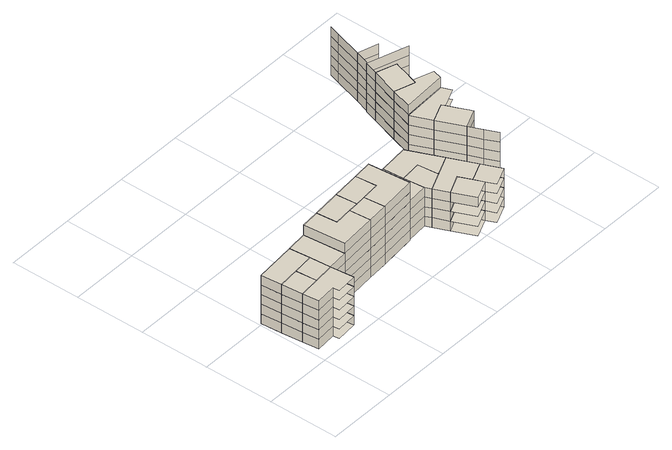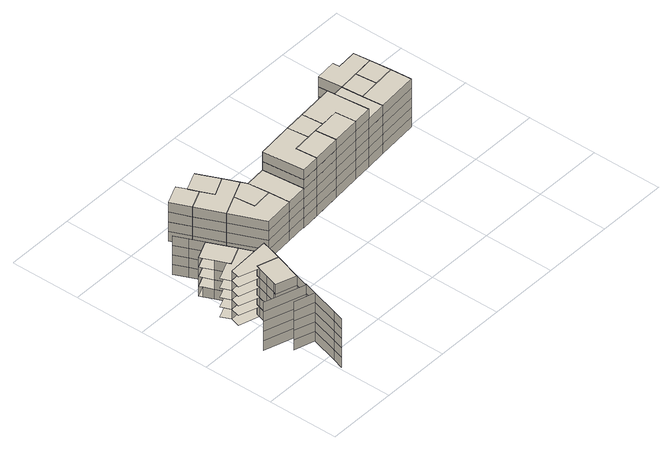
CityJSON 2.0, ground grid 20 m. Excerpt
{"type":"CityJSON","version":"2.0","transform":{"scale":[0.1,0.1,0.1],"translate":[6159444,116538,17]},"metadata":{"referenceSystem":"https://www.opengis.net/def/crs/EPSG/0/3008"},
"CityObjects":{
"building1":{"type":"Building","attributes":{"class":"planned building"},"geometry":[{"type":"MultiSurface","lod":"1","boundaries":[[[0,1,2,3]],[[1,4,5,2]],[[4,6,7,5]],[[6,8,9,7]],[[8,10,11,9]],[[12,13,1,0]],[[13,14,4,1]],[[14,15,6,4]],[[15,16,8,6]],[[16,17,10,8]],[[18,19,2,3]],[[19,20,5,2]],[[20,21,7,5]],[[21,22,9,7]],[[22,23,11,9]],[[24,25,13,12]],[[25,26,14,13]],[[26,27,15,14]],[[27,28,16,15]],[[28,29,17,16]],[[30,31,13,12]],[[31,32,14,13]],[[32,33,15,14]],[[33,34,16,15]],[[34,35,17,16]],[[0,1,36,37]],[[1,4,38,36]],[[4,6,39,38]],[[6,8,40,39]],[[8,10,41,40]],[[1,13,31,36]],[[4,14,32,38]],[[6,15,33,39]],[[8,16,34,40]],[[10,17,35,41]],[[30,12,0,37]],[[42,43,1,0]],[[43,44,4,1]],[[44,45,6,4]],[[45,46,8,6]],[[46,47,10,8]],[[42,0,3,18,48,49]],[[50,19,2,1,43,51]],[[52,20,5,4,44,53]],[[54,21,7,6,45,55]],[[56,22,9,8,46,57]],[[58,23,11,10,47,59]],[[30,31,36,37]],[[31,32,38,36]],[[32,33,39,38]],[[33,34,40,39]],[[34,35,41,40]],[[60,61,25,24]],[[61,62,26,25]],[[62,63,27,26]],[[63,64,28,27]],[[64,65,29,28]],[[66,67,60,24,12,30]],[[68,69,61,25,13,31]],[[70,71,62,26,14,32]],[[72,73,63,27,15,33]],[[74,75,64,28,16,34]],[[17,29,65,76,77,35]],[[66,68,31,30]],[[68,70,32,31]],[[70,72,33,32]],[[72,74,34,33]],[[74,77,35,34]],[[37,36,43,42]],[[36,38,44,43]],[[38,39,45,44]],[[39,40,46,45]],[[40,41,47,46]],[[36,31,68,69,43]],[[38,32,70,71,44]],[[39,33,72,73,45]],[[40,34,74,75,46]],[[41,35,77,76,47]],[[67,66,30,37,42]],[[67,69,68,66]],[[69,71,70,68]],[[71,73,72,70]],[[73,75,74,72]],[[75,76,77,74]],[[49,51,43,42]],[[51,53,44,43]],[[53,55,45,44]],[[55,57,46,45]],[[57,59,47,46]],[[67,69,43,42]],[[69,71,44,43]],[[71,73,45,44]],[[73,75,46,45]],[[75,76,47,46]],[[60,61,69,67]],[[61,62,71,69]],[[62,63,73,71]],[[63,64,75,73]],[[64,65,76,75]],[[78,79,60,67,42]],[[69,61,80,81,43]],[[71,62,82,83,44]],[[73,63,84,85,45]],[[75,64,86,87,46]],[[76,65,88,89,47]],[[42,43,81,78]],[[43,44,83,81]],[[44,45,85,83]],[[45,46,87,85]],[[46,47,89,87]],[[79,80,61,60]],[[80,82,62,61]],[[82,84,63,62]],[[84,86,64,63]],[[86,88,65,64]],[[90,91,92,93]],[[91,94,95,92]],[[94,96,97,95]],[[96,98,99,97]],[[98,100,101,99]],[[100,102,103,101]],[[78,81,80,79]],[[81,83,82,80]],[[83,85,84,82]],[[85,87,86,84]],[[87,89,88,86]],[[104,105,91,90]],[[105,106,94,91]],[[106,107,96,94]],[[107,108,98,96]],[[108,109,100,98]],[[109,110,102,100]],[[93,92,111,112]],[[92,95,113,111]],[[95,97,114,113]],[[97,99,115,114]],[[99,101,116,115]],[[101,103,117,116]],[[104,105,118,119]],[[105,106,120,118]],[[106,107,121,120]],[[107,108,122,121]],[[108,109,123,122]],[[109,110,124,123]],[[92,91,105,118,125,111]],[[95,94,106,120,126,113]],[[97,96,107,121,127,114]],[[99,98,108,122,128,115]],[[101,100,109,123,129,116]],[[103,102,110,124,130,117]],[[131,119,104,90,93,112]],[[131,125,118,119]],[[125,126,120,118]],[[126,127,121,120]],[[127,128,122,121]],[[128,129,123,122]],[[129,130,124,123]],[[132,133,105,104]],[[133,134,106,105]],[[134,135,107,106]],[[135,136,108,107]],[[136,137,109,108]],[[137,138,110,109]],[[131,125,111,112]],[[125,126,113,111]],[[126,127,114,113]],[[127,128,115,114]],[[128,129,116,115]],[[129,130,117,116]],[[139,132,104,119,131]],[[118,105,133,140,125]],[[120,106,134,141,126]],[[121,107,135,142,127]],[[122,108,136,143,128]],[[123,109,137,144,129]],[[124,110,138,145,130]],[[139,140,125,131]],[[140,141,126,125]],[[141,142,127,126]],[[142,143,128,127]],[[143,144,129,128]],[[144,145,130,129]],[[112,111,146,147]],[[111,113,148,146]],[[113,114,149,148]],[[114,115,150,149]],[[115,116,151,150]],[[116,117,152,151]],[[111,125,140,153,146]],[[113,126,141,154,148]],[[114,127,142,155,149]],[[115,128,143,156,150]],[[116,129,144,157,151]],[[117,130,145,158,152]],[[159,139,131,112,147]],[[132,133,140,139]],[[133,134,141,140]],[[134,135,142,141]],[[135,136,143,142]],[[136,137,144,143]],[[137,138,145,144]],[[159,153,140,139]],[[153,154,141,140]],[[154,155,142,141]],[[155,156,143,142]],[[156,157,144,143]],[[157,158,145,144]],[[159,153,146,147]],[[153,154,148,146]],[[154,155,149,148]],[[155,156,150,149]],[[156,157,151,150]],[[157,158,152,151]],[[159,160,161,132,139]],[[133,162,163,153,140]],[[134,164,165,154,141]],[[135,166,167,155,142]],[[136,168,169,156,143]],[[137,170,171,157,144]],[[138,172,173,158,145]],[[161,162,133,132]],[[162,164,134,133]],[[164,166,135,134]],[[166,168,136,135]],[[168,170,137,136]],[[170,172,138,137]],[[160,163,153,159]],[[163,165,154,153]],[[165,167,155,154]],[[167,169,156,155]],[[169,171,157,156]],[[171,173,158,157]],[[174,175,161,160,159,147]],[[176,177,162,163,153,146]],[[178,179,164,165,154,148]],[[180,181,166,167,155,149]],[[182,183,168,169,156,150]],[[184,185,170,171,157,151]],[[158,173,172,186,187,152]],[[147,146,176,174]],[[146,148,178,176]],[[148,149,180,178]],[[149,150,182,180]],[[150,151,184,182]],[[151,152,187,184]],[[161,162,163,160]],[[162,164,165,163]],[[164,166,167,165]],[[166,168,169,167]],[[168,170,171,169]],[[170,172,173,171]],[[175,177,162,161]],[[177,179,164,162]],[[179,181,166,164]],[[181,183,168,166]],[[183,185,170,168]],[[185,186,172,170]],[[188,189,190,191]],[[189,192,193,190]],[[192,194,195,193]],[[194,196,197,195]],[[174,176,177,175]],[[176,178,179,177]],[[178,180,181,179]],[[180,182,183,181]],[[182,184,185,183]],[[184,187,186,185]],[[191,190,198,199]],[[190,193,200,198]],[[193,195,201,200]],[[195,197,202,201]],[[203,204,189,188]],[[204,205,192,189]],[[205,206,194,192]],[[206,207,196,194]],[[208,203,188,191,199]],[[190,189,204,209,198]],[[193,192,205,210,200]],[[195,194,206,211,201]],[[197,196,207,212,202]],[[199,198,213,214]],[[198,200,215,213]],[[200,201,216,215]],[[201,202,217,216]],[[208,209,198,199]],[[209,210,200,198]],[[210,211,201,200]],[[211,212,202,201]],[[214,213,218,219]],[[213,215,220,218]],[[215,216,221,220]],[[216,217,222,221]],[[221,222,223,224]],[[203,204,209,208]],[[204,205,210,209]],[[205,206,211,210]],[[206,207,212,211]],[[214,225,226,227,208,199]],[[209,228,229,230,213,198]],[[210,231,232,233,215,200]],[[211,234,235,236,216,201]],[[212,237,238,239,217,202]],[[240,241,218,219]],[[241,242,220,218]],[[242,243,221,220]],[[243,244,222,221]],[[227,228,209,208]],[[228,231,210,209]],[[231,234,211,210]],[[234,237,212,211]],[[214,213,230,225]],[[213,215,233,230]],[[215,216,236,233]],[[216,217,239,236]],[[245,246,213,214]],[[246,247,215,213]],[[247,248,216,215]],[[248,249,217,216]],[[250,240,219,251,252]],[[253,218,241,254,255]],[[256,220,242,257,258]],[[224,221,243,259,260]],[[223,222,244,261,262]],[[263,264,204,203]],[[264,265,205,204]],[[265,266,206,205]],[[266,267,207,206]],[[227,226,225,245,263,203,208]],[[228,229,230,246,264,204,209]],[[231,232,233,247,265,205,210]],[[234,235,236,248,266,206,211]],[[207,267,249,239,238,237,212]],[[226,229,230,225]],[[229,232,233,230]],[[232,235,236,233]],[[235,238,239,236]],[[227,228,229,226]],[[228,231,232,229]],[[231,234,235,232]],[[234,237,238,235]],[[250,254,241,240]],[[254,257,242,241]],[[257,259,243,242]],[[259,261,244,243]],[[252,255,254,250]],[[255,258,257,254]],[[258,260,259,257]],[[260,262,261,259]],[[254,241,218,213,246,268]],[[257,242,220,215,247,269]],[[259,243,221,216,248,270]],[[261,244,222,217,249,271]],[[245,214,219,240,250,272]],[[272,268,254,250]],[[268,269,257,254]],[[269,270,259,257]],[[270,271,261,259]],[[225,230,246,245]],[[230,233,247,246]],[[233,236,248,247]],[[236,239,249,248]],[[273,274,255,254,268]],[[275,276,258,257,269]],[[277,278,260,259,270]],[[279,280,262,261,271]],[[250,252,281,282,272]],[[245,246,264,263]],[[246,247,265,264]],[[247,248,266,265]],[[248,249,267,266]],[[272,268,246,245]],[[268,269,247,246]],[[269,270,248,247]],[[270,271,249,248]],[[282,273,268,272]],[[273,275,269,268]],[[275,277,270,269]],[[277,279,271,270]],[[283,284,285,286]],[[284,287,288,285]],[[287,289,290,288]],[[289,291,292,290]],[[293,294,295,296]],[[294,297,298,295]],[[297,299,300,298]],[[299,301,302,300]],[[301,303,304,302]],[[286,285,305,306]],[[285,288,307,305]],[[288,290,308,307]],[[290,292,309,308]],[[306,305,310,311]],[[305,307,312,310]],[[307,308,313,312]],[[308,309,314,313]],[[311,310,315,316]],[[310,312,317,315]],[[312,313,318,317]],[[313,314,319,318]],[[320,321,285,286]],[[321,322,288,285]],[[322,323,290,288]],[[323,324,292,290]],[[325,326,305,306]],[[326,327,307,305]],[[327,328,308,307]],[[328,329,309,308]],[[330,331,284,283]],[[331,332,287,284]],[[332,333,289,287]],[[333,334,291,289]],[[335,336,294,293]],[[336,337,297,294]],[[337,338,299,297]],[[338,339,301,299]],[[339,340,303,301]],[[341,342,294,293]],[[342,343,297,294]],[[343,344,299,297]],[[344,345,301,299]],[[345,346,303,301]],[[347,348,320,286,306,325,349]],[[350,351,321,285,305,326,352]],[[353,354,322,288,307,327,355]],[[356,357,323,290,308,328,358]],[[329,309,292,324,359,360,361]],[[348,351,321,320]],[[351,354,322,321]],[[354,357,323,322]],[[357,359,324,323]],[[347,350,351,348]],[[350,353,354,351]],[[353,356,357,354]],[[356,360,359,357]],[[349,352,350,347]],[[296,295,362,363]],[[295,298,364,362]],[[298,300,365,364]],[[300,302,366,365]],[[302,304,367,366]],[[330,283,286,320,348,368]],[[351,321,285,284,331,369]],[[354,322,288,287,332,370]],[[357,323,290,289,333,371]],[[359,324,292,291,334,372]],[[373,374,342,341]],[[374,375,343,342]],[[375,376,344,343]],[[376,377,345,344]],[[377,378,346,345]],[[362,295,294,342,374,379]],[[364,298,297,343,375,380]],[[365,300,299,344,376,381]],[[366,302,301,345,377,382]],[[367,304,303,346,378,383]],[[373,341,293,296,363,384]],[[385,386,336,335]],[[386,387,337,336]],[[387,388,338,337]],[[388,389,339,338]],[[389,390,340,339]],[[391,392,393,335,293,341,373]],[[342,294,336,394,395,396,374]],[[343,297,337,397,398,399,375]],[[344,299,338,400,401,402,376]],[[345,301,339,403,404,405,377]],[[346,303,340,406,407,408,378]],[[391,396,374,373]],[[396,399,375,374]],[[399,402,376,375]],[[402,405,377,376]],[[405,408,378,377]],[[393,394,336,335]],[[394,397,337,336]],[[397,400,338,337]],[[400,403,339,338]],[[403,406,340,339]],[[409,410,411,412]],[[410,413,414,411]],[[413,415,416,414]],[[415,417,418,416]],[[417,419,420,418]],[[392,395,396,391]],[[395,398,399,396]],[[398,401,402,399]],[[401,404,405,402]],[[404,407,408,405]],[[393,394,395,392]],[[394,397,398,395]],[[397,400,401,398]],[[400,403,404,401]],[[403,406,407,404]],[[421,422,386,385]],[[422,423,387,386]],[[423,424,388,387]],[[424,425,389,388]],[[425,426,390,389]],[[427,428,410,409]],[[428,429,413,410]],[[429,430,415,413]],[[430,431,417,415]],[[431,432,419,417]],[[433,434,410,409]],[[434,435,413,410]],[[435,436,415,413]],[[436,437,417,415]],[[437,438,419,417]],[[439,440,428,427]],[[440,441,429,428]],[[441,442,430,429]],[[442,443,431,430]],[[443,444,432,431]]]}]}
},
"vertices":[
[18,85,2],[18,85,32],[23,38,32],[23,38,2],[18,85,62],[23,38,62],[18,85,92],[23,38,92],[18,85,122],[23,38,122],[18,85,152],[23,38,152],[12,145,2],[12,145,32],[12,145,62],[12,145,92],[12,145,122],[12,145,152],[82,43,2],[82,43,32],[82,43,62],[82,43,92],[82,43,122],[82,43,152],[7,205,2],[7,205,32],[7,205,62],[7,205,92],[7,205,122],[7,205,152],[72,151,2],[72,151,32],[72,151,62],[72,151,92],[72,151,122],[72,151,152],[78,91,32],[78,91,2],[78,91,62],[78,91,92],[78,91,122],[78,91,152],[137,97,2],[137,97,32],[137,97,62],[137,97,92],[137,97,122],[137,97,152],[84,25,2],[144,31,2],[84,25,32],[144,31,32],[84,25,62],[144,31,62],[84,25,92],[144,31,92],[84,25,122],[144,31,122],[84,25,152],[144,31,152],[126,216,2],[126,216,32],[126,216,62],[126,216,92],[126,216,122],[126,216,152],[102,154,2],[132,157,2],[102,154,32],[132,157,32],[102,154,62],[132,157,62],[102,154,92],[132,157,92],[102,154,122],[132,157,122],[132,157,152],[102,154,152],[197,103,2],[186,222,2],[186,222,32],[197,103,32],[186,222,62],[197,103,62],[186,222,92],[197,103,92],[186,222,122],[197,103,122],[186,222,152],[197,103,152],[186,222,3],[186,222,33],[197,103,33],[197,103,3],[186,222,63],[197,103,63],[186,222,93],[197,103,93],[186,222,123],[197,103,123],[186,222,153],[197,103,153],[186,222,183],[197,103,183],[240,227,3],[240,227,33],[240,227,63],[240,227,93],[240,227,123],[240,227,153],[240,227,183],[303,113,33],[303,113,3],[303,113,63],[303,113,93],[303,113,123],[303,113,153],[303,113,183],[246,168,33],[246,168,3],[246,168,63],[246,168,93],[246,168,123],[246,168,153],[246,168,183],[298,173,33],[298,173,63],[298,173,93],[298,173,123],[298,173,153],[298,173,183],[298,173,3],[322,235,3],[322,235,33],[322,235,63],[322,235,93],[322,235,123],[322,235,153],[322,235,183],[328,175,3],[328,175,33],[328,175,63],[328,175,93],[328,175,123],[328,175,153],[328,175,183],[363,118,33],[363,118,3],[363,118,63],[363,118,93],[363,118,123],[363,118,153],[363,118,183],[357,178,33],[357,178,63],[357,178,93],[357,178,123],[357,178,153],[357,178,183],[357,178,3],[409,183,3],[404,243,3],[404,243,33],[409,183,33],[404,243,63],[409,183,63],[404,243,93],[409,183,93],[404,243,123],[409,183,123],[404,243,153],[409,183,153],[404,243,183],[409,183,183],[469,129,3],[458,248,3],[469,129,33],[458,248,33],[469,129,63],[458,248,63],[469,129,93],[458,248,93],[469,129,123],[458,248,123],[469,129,153],[458,248,153],[458,248,183],[469,129,183],[458,248,6],[458,248,36],[469,129,36],[469,129,6],[458,248,66],[469,129,66],[458,248,96],[469,129,96],[458,248,126],[469,129,126],[529,134,36],[529,134,6],[529,134,66],[529,134,96],[529,134,126],[518,254,6],[518,254,36],[518,254,66],[518,254,96],[518,254,126],[523,194,6],[523,194,36],[523,194,66],[523,194,96],[523,194,126],[537,117,36],[537,117,6],[537,117,66],[537,117,96],[537,117,126],[555,75,36],[555,75,6],[555,75,66],[555,75,96],[555,75,126],[583,13,126],[583,13,96],[589,140,6],[586,170,6],[583,200,6],[583,200,36],[586,170,36],[589,140,36],[583,200,66],[586,170,66],[589,140,66],[583,200,96],[586,170,96],[589,140,96],[583,200,126],[586,170,126],[589,140,126],[610,100,6],[610,100,36],[610,100,66],[610,100,96],[610,100,126],[647,166,6],[647,166,36],[647,166,66],[647,166,96],[647,166,126],[626,65,6],[583,13,6],[638,37,6],[583,13,36],[626,65,36],[638,37,36],[583,13,66],[626,65,66],[638,37,66],[626,65,96],[638,37,96],[626,65,126],[638,37,126],[604,262,6],[604,262,36],[604,262,66],[604,262,96],[604,262,126],[681,89,36],[681,89,66],[681,89,96],[681,89,126],[681,89,6],[705,34,36],[650,10,36],[705,34,66],[650,10,66],[705,34,96],[650,10,96],[705,34,126],[650,10,126],[650,10,6],[705,34,6],[705,331,10],[705,331,40],[730,273,40],[730,273,10],[705,331,70],[730,273,70],[705,331,100],[730,273,100],[705,331,130],[730,273,130],[723,391,11],[723,391,41],[705,331,41],[705,331,11],[723,391,71],[705,331,71],[723,391,101],[705,331,101],[723,391,131],[705,331,131],[723,391,161],[705,331,161],[764,198,40],[764,198,10],[764,198,70],[764,198,100],[764,198,130],[780,160,40],[780,160,10],[780,160,70],[780,160,100],[780,160,130],[797,123,40],[797,123,10],[797,123,70],[797,123,100],[797,123,130],[785,297,10],[785,297,40],[785,297,70],[785,297,100],[785,297,130],[818,222,10],[818,222,40],[818,222,70],[818,222,100],[818,222,130],[833,338,10],[833,338,40],[833,338,70],[833,338,100],[833,338,130],[748,469,11],[748,469,41],[748,469,71],[748,469,101],[748,469,131],[748,469,161],[781,373,11],[781,373,41],[781,373,71],[781,373,101],[781,373,131],[781,373,161],[802,259,10],[790,287,10],[814,232,10],[802,259,40],[790,287,40],[814,232,40],[802,259,70],[790,287,70],[814,232,70],[802,259,100],[790,287,100],[814,232,100],[790,287,130],[802,259,130],[814,232,130],[833,338,41],[833,338,11],[833,338,71],[833,338,101],[833,338,131],[833,338,161],[844,311,10],[844,311,40],[844,311,70],[844,311,100],[844,311,130],[784,383,11],[784,383,41],[784,383,71],[784,383,101],[784,383,131],[784,383,161],[841,365,41],[841,365,71],[841,365,101],[841,365,131],[841,365,161],[841,365,11],[760,507,11],[760,507,41],[760,507,71],[760,507,101],[760,507,131],[760,507,161],[793,412,11],[802,441,11],[805,451,11],[805,451,41],[802,441,41],[793,412,41],[805,451,71],[802,441,71],[793,412,71],[805,451,101],[802,441,101],[793,412,101],[805,451,131],[802,441,131],[793,412,131],[805,451,161],[802,441,161],[793,412,161],[772,546,15],[772,546,45],[760,507,45],[760,507,15],[772,546,75],[760,507,75],[772,546,105],[760,507,105],[772,546,135],[760,507,135],[772,546,165],[760,507,165],[874,471,11],[874,471,41],[874,471,71],[874,471,101],[874,471,131],[874,471,161],[796,624,15],[796,624,45],[796,624,75],[796,624,105],[796,624,135],[796,624,165],[829,528,15],[829,528,45],[829,528,75],[829,528,105],[829,528,135],[829,528,165],[806,656,15],[806,656,45],[806,656,75],[806,656,105],[806,656,135],[806,656,165]
]}
